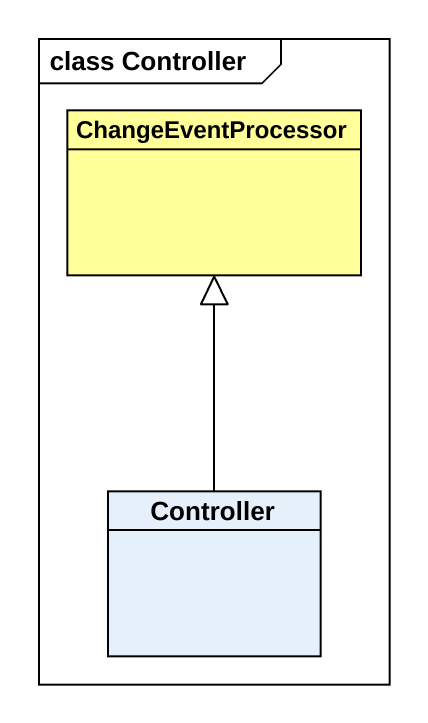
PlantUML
@startuml
mainframe class Controller
hide circle
hide empty members
class ChangeEventProcessor #FFFE99
class Controller
Controller -up-|> ChangeEventProcessor
@enduml
